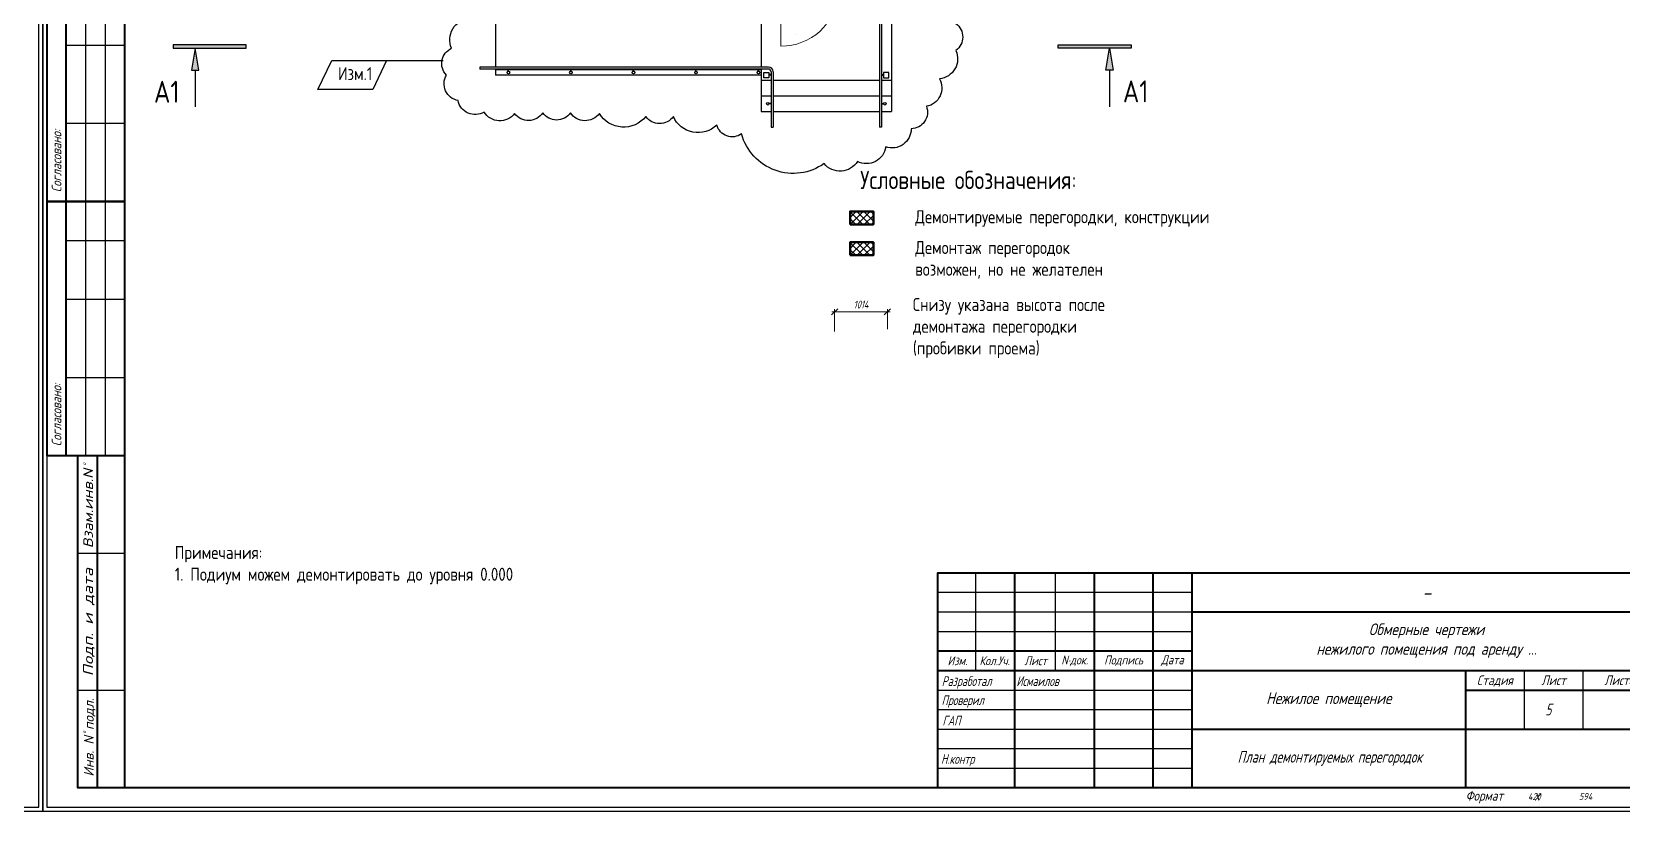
# Model space of a CAD drawing. Header units: millimetres. Extents: x -85477 to 745244, y -3684 to 128206.
# Drawn here: x 671153 to 701669, y 52814 to 67769 of the extents above; entities that cross this region are included whole.
import ezdxf
from ezdxf.enums import TextEntityAlignment as Align

# ---------------------------------------------------------------- set-up
doc = ezdxf.new("R2010")
doc.units = ezdxf.units.MM
doc.layers.add('FORMAT', color=7, linetype='Continuous', lineweight=15)
doc.layers.add('РАЗМЕРЫ', color=5, linetype='Continuous', lineweight=15)
doc.layers.add('БЛОКИ', color=7, linetype='Continuous')
doc.layers.add('ФОРМАТ', color=7, linetype='Continuous')
doc.styles.add('07', font='simplex.shx', dxfattribs={"width": 0.7, "oblique": 15})
doc.styles.add('ism - 01', font='simplex.shx', dxfattribs={"width": 0.62, "oblique": 15, "height": 150})
doc.styles.add('ism - 02', font='simplex.shx', dxfattribs={"width": 0.8, "oblique": 15, "height": 150})
doc.styles.add('simplex', font='simplex.shx', dxfattribs={"width": 0.8, "oblique": 15})
doc.styles.get("Standard").update_dxf_attribs({"font": 'arial.ttf'})
doc.styles.add('TITLE', font='romant.shx', dxfattribs={"width": 0.8})
doc.dimstyles.new('ism - 01', dxfattribs={"dimtxt": 150, "dimasz": 120, "dimexe": 50, "dimexo": 100, "dimgap": 65, "dimtad": 1, "dimdec": 0, "dimtxsty": 'ism - 01', "dimblk": 'OBLIQUE', "dimcen": 0, "dimdle": 50, "dimadec": 0, "dimazin": 0, "dimtfac": 1, "dimtdec": 0, "dimtmove": 0, "dimatfit": 3, "dimldrblk": 'OBLIQUE', "dimfxl": 1, "dimlwd": -1, "dimlwe": -1, "dimarcsym": 0})
doc.dimstyles.new('горизонтальный М100', dxfattribs={"dimscale": 100, "dimtxt": 3, "dimasz": 2, "dimexe": 2, "dimexo": 1, "dimgap": 1, "dimtad": 1, "dimtih": 1, "dimtoh": 1, "dimdec": 0, "dimzin": 1, "dimdsep": 46, "dimtxsty": 'Standard', "dimblk": 'OBLIQUE', "dimcen": 0, "dimdle": 2, "dimadec": 0, "dimazin": 0, "dimtfac": 1, "dimtdec": 0, "dimtmove": 0, "dimatfit": 3, "dimfxl": 1, "dimtolj": 1, "dimtzin": 0, "dimarcsym": 0})

# ---------------------------------------------------------------- blocks, each defined once
blk = doc.blocks.new('*D317')
at = {"layer": 'Defpoints', "color": 0, "linetype": 'ByBlock', "ltscale": 1.333333, "transparency": 16777216}
for p in [(-420, 0), (0, 0), (0, 0)]:
    blk.add_point(p, dxfattribs=at)
at = {"layer": 'ФОРМАТ', "color": 0, "linetype": 'ByBlock', "lineweight": -2, "ltscale": 1.333333, "transparency": 16777216}
blk.add_line((-420, 0), (0, 0), dxfattribs=at)
at = {"layer": 'ФОРМАТ', "color": 0, "linetype": 'ByBlock', "lineweight": -2, "ltscale": 1.333333, "transparency": 16777216, "insert": (-38.41, 3.78), "char_height": 150, "attachment_point": 5, "style": 'ism - 02'}
blk.add_mtext('\\A1;{\\H0.012x;420}', dxfattribs=at)
blk = doc.blocks.new('_None')
blk = doc.blocks.new('*D318')
at = {"layer": 'Defpoints', "color": 0, "linetype": 'ByBlock', "ltscale": 1.333333, "transparency": 16777216}
for p in [(0, 594), (0, 594), (0, 0)]:
    blk.add_point(p, dxfattribs=at)
at = {"layer": 'ФОРМАТ', "color": 0, "linetype": 'ByBlock', "lineweight": -2, "ltscale": 1.333333, "transparency": 16777216}
blk.add_line((0, 0), (0, 594), dxfattribs=at)
at = {"layer": 'ФОРМАТ', "color": 0, "linetype": 'ByBlock', "lineweight": -2, "ltscale": 1.333333, "transparency": 16777216, "insert": (-25.29, 3.78), "char_height": 150, "attachment_point": 5, "style": 'ism - 02'}
blk.add_mtext('\\A1;{\\H0.012x;594}', dxfattribs=at)
blk = doc.blocks.new('*U132')
h = blk.add_hatch(color=0)
h.paths.add_polyline_path([(-750, 325), (-700, 325), (-700, 25)])
h.paths.add_polyline_path([(-700, 25), (-700, 325), (-650, 325)])
h.paths.add_polyline_path([(0, 25), (0, -25), (-1000, -25), (-1000, 25)])
h = blk.add_hatch(color=0)
h.paths.add_polyline_path([(11881, 325), (11831, 325), (11831, 25)])
h.paths.add_polyline_path([(11831, 25), (11831, 325), (11781, 325)])
h.paths.add_polyline_path([(11131, 25), (11131, -25), (12131, -25), (12131, 25)])
at = {"color": 0}
for p, q in [((-700, 325), (-700, 825)), ((11831, 325), (11831, 825)), ((-750, 325), (-650, 325)), ((-700, 25), (-750, 325)), ((-650, 325), (-700, 25)), ((11881, 325), (11781, 325)), ((11781, 325), (11831, 25)), ((11831, 25), (11881, 325)), ((-1000, 25), (0, 25)), ((-1000, -25), (-1000, 25)), ((0, 25), (0, -25)), ((12131, 25), (11131, 25)), ((11131, 25), (11131, -25)), ((12131, -25), (12131, 25)), ((0, -25), (-1000, -25)), ((11131, -25), (12131, -25))]:
    blk.add_line(p, q, dxfattribs=at)
at = {"color": 0, "style": 'TITLE', "width": 0.8}
for tag, p in [('ЗНАЧЕНИЕ_2', (-1060, 615)), ('ЗНАЧЕНИЕ_1', (12220, 620))]:
    blk.add_attdef(tag, text='', height=300, dxfattribs=at).set_placement(p, align=Align.MIDDLE_CENTER)
blk = doc.blocks.new('елнлл')
for p, q in [((0, 0), (-2500, 0)), ((-2500, 0), (-2500, -315)), ((0, 0), (0, -2100)), ((-2500, -200), (-7600, -200)), ((-7600, -200), (-7600, -315)), ((-2500, -300), (-7600, -300)), ((-7355, -275), (-7355, -315)), ((-7345, -275), (-7345, -315)), ((-6155, -275), (-6155, -315)), ((-6145, -275), (-6145, -315)), ((-4955, -275), (-4955, -315)), ((-4945, -275), (-4945, -315)), ((-3755, -275), (-3755, -315)), ((-3745, -275), (-3745, -315)), ((-2555, -275), (-2555, -315)), ((-2545, -275), (-2545, -315)), ((-2350, -50), (-2450, -50)), ((-2450, -50), (-2450, -150)), ((-2450, -150), (-2350, -150)), ((-2350, -150), (-2350, -50)), ((-2310, -90), (-2350, -90)), ((-2310, -100), (-2350, -100)), ((-2310, -265), (-2310, -25)), ((-2310, -25), (-2270, -25)), ((-2270, -265), (-2270, -25)), ((-230, -25), (-230, -2400)), ((-190, -25), (-230, -25)), ((-190, -25), (-190, -2400)), ((-190, -90), (-150, -90)), ((-190, -100), (-150, -100)), ((-150, -150), (-150, -50)), ((-150, -50), (-50, -50)), ((-50, -150), (-150, -150)), ((-50, -50), (-50, -150)), ((-2360, -315), (-7900, -315)), ((-7900, -355), (-7900, -315)), ((-2360, -355), (-7900, -355)), ((-7600, -355), (-7600, -1245)), ((-2500, -355), (-2500, -1245)), ((-2360, -1245), (-7900, -1245)), ((-7900, -1245), (-7900, -1285)), ((-2360, -1285), (-7900, -1285)), ((-7600, -1285), (-7600, -1400)), ((-2500, -1300), (-7600, -1300)), ((-2500, -1400), (-7600, -1400)), ((-7355, -1325), (-7355, -1285)), ((-7345, -1325), (-7345, -1285)), ((-6155, -1325), (-6155, -1285)), ((-6145, -1325), (-6145, -1285)), ((-4955, -1325), (-4955, -1285)), ((-4945, -1325), (-4945, -1285)), ((-3755, -1325), (-3755, -1285)), ((-3745, -1325), (-3745, -1285)), ((-2555, -1325), (-2555, -1285)), ((-2545, -1325), (-2545, -1285)), ((-2500, -1285), (-2500, -2100)), ((-2500, -1500), (-2310, -1500)), ((-2450, -1350), (-2350, -1350)), ((-2450, -1450), (-2450, -1350)), ((-2350, -1450), (-2450, -1450)), ((-2350, -1350), (-2350, -1450)), ((-2310, -1390), (-2350, -1390)), ((-2310, -1400), (-2350, -1400)), ((-2310, -1335), (-2310, -2400)), ((-2270, -1335), (-2270, -2400)), ((-2270, -1500), (-230, -1500)), ((-190, -1390), (-150, -1390)), ((-190, -1400), (-150, -1400)), ((-190, -1500), (0, -1500)), ((-50, -1350), (-150, -1350)), ((-150, -1350), (-150, -1450)), ((-150, -1450), (-50, -1450)), ((-50, -1450), (-50, -1350)), ((-2500, -1800), (-2310, -1800)), ((-2270, -1800), (-230, -1800)), ((-190, -1800), (0, -1800)), ((-2500, -2100), (-2310, -2100)), ((-2310, -1944), (-2350, -1944)), ((-2310, -1954), (-2350, -1954)), ((-2270, -2100), (-230, -2100)), ((-190, -1944), (-150, -1944)), ((-190, -1954), (-150, -1954)), ((-190, -2100), (0, -2100)), ((-2310, -2400), (-2270, -2400)), ((-190, -2400), (-230, -2400))]:
    blk.add_line(p, q)
for centre in [(-7350, -250), (-6150, -250), (-4950, -250), (-3750, -250), (-2550, -250), (-7350, -1350), (-6150, -1350), (-4950, -1350), (-3750, -1350), (-2550, -1350), (-2375, -1949), (-125, -1949)]:
    blk.add_circle(centre, 25)
for centre, radius, start, end in [((-2360, -265), 50, 270, 360), ((-2360, -265), 90, 270, 0), ((-2360, -1335), 90, 0, 90), ((-2360, -1335), 50, 0, 90)]:
    blk.add_arc(centre, radius, start, end)
at = {"layer": 'РАЗМЕРЫ'}
blk.add_line((-1815, -629), (-1815, -629), dxfattribs=at)
blk = doc.blocks.new('_Oblique')
at = {"color": 0, "lineweight": -2}
blk.add_line((-0.5, -0.5), (0.5, 0.5), dxfattribs=at)
blk = doc.blocks.new('*D1174')
at = {"layer": 'Defpoints', "color": 0}
for p in [(686557, 62395), (687571, 61961), (686557, 61917)]:
    blk.add_point(p, dxfattribs=at)
at = {"layer": 'РАЗМЕРЫ', "color": 0}
for p, q in [((687621, 62395), (686507, 62395)), ((686557, 62017), (686557, 62445)), ((687571, 62061), (687571, 62445))]:
    blk.add_line(p, q, dxfattribs=at)
at = {"layer": 'РАЗМЕРЫ', "color": 0, "xscale": 120, "yscale": 120, "zscale": 120, "rotation": 180}
blk.add_blockref('_Oblique', (686557, 62395), dxfattribs=at)
at = {"layer": 'РАЗМЕРЫ', "color": 0, "xscale": 120, "yscale": 120, "zscale": 120}
blk.add_blockref('_Oblique', (687571, 62395), dxfattribs=at)
at = {"layer": 'РАЗМЕРЫ', "color": 0, "insert": (687064, 62535), "char_height": 150, "attachment_point": 5, "style": 'ism - 01'}
blk.add_mtext('1014', dxfattribs=at)
blk = doc.blocks.new('*U316')
at = {"layer": 'ФОРМАТ', "linetype": 'ByBlock', "lineweight": -2, "ltscale": 1.333333}
for p, q in [((-420, 594), (-420, 0)), ((0, 0), (0, 594)), ((-420, 0), (0, 0))]:
    blk.add_line(p, q, dxfattribs=at)
at = {"layer": 'ФОРМАТ', "linetype": 'ByBlock', "lineweight": -2}
for p, q in [((-409, 156), (-409, 221)), ((-404, 156), (-404, 221)), ((-409, 91), (-409, 156)), ((-404, 91), (-404, 156))]:
    blk.add_line(p, q, dxfattribs=at)
at = {"layer": 'ФОРМАТ', "lineweight": -2}
for p, q in [((-191, 56), (-126, 56)), ((-191, 51), (-126, 51)), ((-191, 46), (-126, 46)), ((-191, 31), (-126, 31)), ((-191, 26), (-126, 26)), ((-191, 21), (-126, 21)), ((-191, 16), (-126, 16)), ((-191, 11), (-126, 11))]:
    blk.add_line(p, q, dxfattribs=at)
at = {"layer": 'ФОРМАТ', "linetype": 'ByBlock', "lineweight": -2, "ltscale": 1.333333}
blk.add_lwpolyline([(-419, 1), (-1, 1), (-1, 593), (-419, 593)], close=True, dxfattribs=at)
at = {"layer": 'ФОРМАТ', "linetype": 'ByBlock', "lineweight": 40}
blk.add_lwpolyline([(-399, 588), (-6, 588), (-6, 6), (-399, 6)], close=True, dxfattribs=at)
for points in [[(-399, 221), (-419, 221), (-419, 156), (-399, 156)], [(-414, 156), (-414, 221)], [(-399, 156), (-419, 156), (-419, 91), (-399, 91)], [(-414, 91), (-414, 156)], [(-399, 6), (-406, 6), (-411, 6), (-411, 31), (-411, 66), (-411, 91), (-399, 91)], [(-406, 6), (-406, 91)]]:
    blk.add_lwpolyline(points, dxfattribs=at)
at = {"layer": 'ФОРМАТ', "linetype": 'ByBlock', "lineweight": -2}
for points in [[(-414, 196), (-399, 196)], [(-414, 176), (-399, 176)], [(-414, 146), (-399, 146)], [(-414, 131), (-399, 131)], [(-414, 111), (-399, 111)], [(-411, 66), (-399, 66)], [(-411, 31), (-399, 31)]]:
    blk.add_lwpolyline(points, dxfattribs=at)
at = {"layer": 'ФОРМАТ', "lineweight": 40}
for points in [[(-191, 6), (-191, 61), (-6, 61)], [(-171.4, 61), (-171.4, 5.97)], [(-151, 61), (-151, 6)], [(-136, 61), (-136, 6)], [(-126, 61), (-126, 6)], [(-126, 51), (-6, 51)], [(-191, 41), (-126, 41)], [(-191, 36), (-6, 36)], [(-56, 36), (-56, 6)], [(-56, 31), (-6, 31)], [(-126, 21), (-6, 21)]]:
    blk.add_lwpolyline(points, dxfattribs=at)
at = {"layer": 'ФОРМАТ', "lineweight": -2}
for points in [[(-181.4, 61), (-181.4, 36)], [(-161, 61), (-161, 36)], [(-41, 36), (-41, 21)], [(-26, 36), (-26, 21)]]:
    blk.add_lwpolyline(points, dxfattribs=at)
at = {"layer": 'ФОРМАТ', "linetype": 'ByBlock', "lineweight": -2, "style": 'ism - 02', "oblique": 15, "width": 0.8}
for s, height, p in [('Согласовано:', 2.5, (-415.23, 158.37)), ('о', 1, (-408.94, 88.48)), ('о', 1, (-408.94, 19.85))]:
    blk.add_text(s, height=height, rotation=90, dxfattribs=at).set_placement(p)
at = {"layer": 'ФОРМАТ', "lineweight": -2, "style": 'ism - 02', "oblique": 15, "width": 0.8}
blk.add_text('Согласовано:', height=2.5, rotation=90, dxfattribs=at).set_placement((-415.23, 93.37))
at = {"layer": 'ФОРМАТ', "lineweight": -2, "style": 'ism - 02', "oblique": 15}
for s, width, p, p2 in [('Взам.инв.N', 1.197279, (-407.16, 67.29), (-407.16, 87.57)), ('Подп. и дата', 1.359894, (-407.16, 34.54), (-407.16, 62.25)), ('Инв. N подл.', 1.088984, (-406.96, 8.84), (-406.96, 28.92))]:
    blk.add_text(s, height=2.5, rotation=90, dxfattribs=dict(at, width=width)).set_placement(p, p2, align=Align.FIT)
at = {"layer": 'ФОРМАТ', "lineweight": 20, "style": '07', "oblique": 15, "width": 0.7}
for s, p in [('Разработал', (-190.02, 31.28)), ('Исмаилов', (-170.92, 31.28)), ('Проверил', (-190.07, 26.4)), ('ГАП', (-189.85, 21.17)), ('Н.контр', (-190.2, 11.36))]:
    blk.add_text(s, height=2.5, dxfattribs=at).set_placement(p, align=Align.BOTTOM_LEFT)
at = {"layer": 'ФОРМАТ', "lineweight": -2, "style": 'ism - 02', "oblique": 15, "width": 0.8}
for s, p in [('Стадия', (-48.5, 33.5)), ('Лист', (-33.5, 33.5)), ('Листов', (-16, 33.5))]:
    blk.add_text(s, height=2.5, dxfattribs=at).set_placement(p, align=Align.MIDDLE_CENTER)
at = {"layer": 'ФОРМАТ', "lineweight": 20, "attachment_point": 5}
for s, insert, char_height, width, style in [('-', (-66, 56), 4, 120, 'ism - 02'), ('\\A1;Обмерные чертежи \\Pнежилого помещения под аренду ...', (-66, 43.63), 3, 120, 'ism - 02'), ('Изм.', (-186, 38.5), 2.3, 9, 'simplex'), ('Кол.Уч.', (-176.49, 38.5), 2.3, 9, 'simplex'), ('Лист', (-166, 38.5), 2.3, 9, 'simplex'), ('\\A1;N{\\W0.3;-}док.', (-156, 38.5), 2.3, 9, 'simplex'), ('Подпись', (-143.5, 38.5), 2.3, 14, 'simplex'), ('Дата', (-131, 38.5), 2.3, 9, 'simplex'), ('\\A1;Нежилое помещение', (-91, 28.5), 3, 70, 'ism - 02')]:
    blk.add_mtext(s, dxfattribs=dict(at, insert=insert, char_height=char_height, width=width, style=style))
at = {"layer": 'ФОРМАТ', "lineweight": -2, "insert": (-30.23, 3.61), "char_height": 2.5, "width": 51.5349, "attachment_point": 5, "line_spacing_factor": 0.8, "style": 'ism - 02'}
blk.add_mtext('\\pxsm1.1,ql;Формат      x', dxfattribs=at)
at = {"layer": 'ФОРМАТ', "linetype": 'ByBlock', "lineweight": -2, "ltscale": 1.333333}
dim = blk.add_linear_dim(base=(0, 594), p1=(0, 0), p2=(0, 594), angle=90, text='{\\H0.012x;<>}', dimstyle='горизонтальный М100', override={"dimscale": 1, "dimasz": 0, "dimexe": 0, "dimexo": 0, "dimtxsty": 'ism - 02', "dimblk1": 'None', "dimblk2": 'None', "dimsah": 1, "dimdle": 0, "dimse1": 1, "dimse2": 1, "dimtmove": 2, "dimfxl": 0}, dxfattribs=at)
dim.commit()
dim.dimension.update_dxf_attribs({"geometry": '*D318', "text_midpoint": (-25.29, 3.78), "dimtype": 160})
dim = blk.add_linear_dim(base=(0, 0), p1=(-420, 0), p2=(0, 0), text='{\\H0.012x;<>}', dimstyle='горизонтальный М100', override={"dimscale": 1, "dimasz": 0, "dimexe": 0, "dimexo": 0, "dimtxsty": 'ism - 02', "dimblk1": 'None', "dimblk2": 'None', "dimsah": 1, "dimdle": 0, "dimse1": 1, "dimse2": 1, "dimtmove": 2, "dimfxl": 0}, dxfattribs=at)
dim.commit()
dim.dimension.update_dxf_attribs({"geometry": '*D317', "text_midpoint": (-38.41, 3.78), "dimtype": 160})

msp = doc.modelspace()

# ---------------------------------------------------------------- hatches: boundary and pattern name
at = {"layer": 'РАЗМЕРЫ'}
h = msp.add_hatch(dxfattribs=at)
h.set_pattern_fill('ANSI37', color=3, scale=30)
h.set_pattern_definition([(45, (-13483.25, -14341.77), (-67.351921, 67.351921), []), (135, (-13483.25, -14341.77), (-67.351921, -67.351921), [])])
h.paths.add_polyline_path([(686854.5, 64321.7), (687300.3, 64321.7), (687300.3, 64071.5), (686854.5, 64071.5)])
h = msp.add_hatch(dxfattribs=at)
h.set_pattern_fill('ANSI37', color=1, scale=30)
h.set_pattern_definition([(45, (-13483.25, -14932.56), (-67.351921, 67.351921), []), (135, (-13483.25, -14932.56), (-67.351921, -67.351921), [])])
h.paths.add_polyline_path([(686854.5, 63730.9), (687300.3, 63730.9), (687300.3, 63480.7), (686854.5, 63480.7)])

# ---------------------------------------------------------------- linework, layer by layer
at = {"color": 1}
for p, q in [((676642.3, 66662.7), (676908.7, 67220.3)), ((676908.7, 67220.3), (679043.4, 67220.3)), ((677960.5, 67220.3), (677694.1, 66662.7)), ((677694.1, 66662.7), (676642.3, 66662.7))]:
    msp.add_line(p, q, dxfattribs=at)
msp.add_lwpolyline([(688882.4, 67925.3, -0.520567), (688882.4, 67410.6, -0.520567), (688568.2, 66868.1, -0.520567), (688317.8, 66339.4, -0.520567), (688025.7, 65908.2, -0.520567), (687538.8, 65560.4, -0.520567), (686996.2, 65282.2, -0.520567), (686356.3, 65240.5, -0.520567), (684770.4, 65810.8, -0.520567), (684297.4, 65977.8, -0.520567), (683462.8, 66144.7, -0.520567), (682934.1, 66144.7, -0.520567), (682043.8, 66200.3, -0.520567), (681487.4, 66214.2, -0.520567), (680958.7, 66214.2, -0.520567), (680416.2, 66200.3, -0.520567), (679831.9, 66228.2, -0.520567), (679331.1, 66450.7, -0.520567), (679108.5, 66937.6, -0.520567), (679205.9, 67452.4, -0.520567), (679553.7, 68022.7, -0.520567)], format="xyb", dxfattribs=at)
at = {"layer": 'РАЗМЕРЫ', "color": 4}
msp.add_lwpolyline([(685525.3, 68493.3), (685525.3, 67493.3, 0.3920477), (686624.8, 68493.3)], format="xyb", dxfattribs=at)
at = {"layer": 'РАЗМЕРЫ', "color": 3, "lineweight": 50}
msp.add_lwpolyline([(686854.5, 64071.5), (687300.3, 64071.5), (687300.3, 64321.7), (686854.5, 64321.7)], close=True, dxfattribs=at)
at = {"layer": 'РАЗМЕРЫ', "color": 1, "lineweight": 50}
msp.add_lwpolyline([(686854.5, 63480.7), (687300.3, 63480.7), (687300.3, 63730.9), (686854.5, 63730.9)], close=True, dxfattribs=at)

# ---------------------------------------------------------------- block references
msp.add_blockref('елнлл', (687647.8, 68338.3))
at = {"layer": 'БЛОКИ'}
ref = msp.add_blockref('*U132', (690849.2, 67486.9), dxfattribs=dict(at, xscale=1.4, yscale=1.4, zscale=1.4, rotation=180))
ref.add_attrib('ЗНАЧЕНИЕ_1', 'А1', dxfattribs={"layer": '0', "color": 0, "height": 420, "style": 'TITLE', "width": 0.8}).set_placement((673741.7, 66618.5), align=Align.MIDDLE_CENTER)
ref.add_attrib('ЗНАЧЕНИЕ_2', 'А1', dxfattribs={"layer": '0', "color": 0, "height": 420, "style": 'TITLE', "width": 0.8}).set_placement((692333.2, 66625.6), align=Align.MIDDLE_CENTER)
at = {"layer": 'ФОРМАТ', "ltscale": 1.333333, "xscale": 75, "yscale": 75, "zscale": 75}
for p in [(671364.2, 52813.5), (702864.2, 52813.5)]:
    msp.add_blockref('*U316', p, dxfattribs=at)

# ---------------------------------------------------------------- texts
at = {"color": 1, "lineweight": 25, "insert": (677030.2, 67090.9), "char_height": 250, "attachment_point": 1, "style": 'TITLE'}
msp.add_mtext_dynamic_manual_height_columns('Изм.1', width=6363.628, gutter_width=1500, heights=[0], dxfattribs=at).dxf.set("width", 4666.331)
at = {"color": 0, "lineweight": 25, "attachment_point": 1, "style": 'TITLE'}
for s, insert, char_height, own_width in [('Условные обозначения:', (687048.2, 65101.4), 350, 4666.331), ('Демонтируемые перегородки, конструкции', (688103.3, 64345.2), 250, 7052.427), ('Демонтаж перегородок возможен, но не желателен', (688103.3, 63754.4), 250, 4666.331), ('Снизу указана высота после демонтажа перегородки (пробивки проема)', (688058.6, 62660.7), 250, 4666.331), ('Примечания: \\P1. Подиум можем демонтировать до уровня 0.000', (673896, 57902.5), 250, 14011.332)]:
    msp.add_mtext_dynamic_manual_height_columns(s, width=6363.628, gutter_width=1500, heights=[0], dxfattribs=dict(at, insert=insert, char_height=char_height)).dxf.set("width", own_width)
at = {"layer": 'FORMAT', "linetype": 'Continuous', "style": '07', "oblique": 15, "width": 0.7}
for s, p in [('5', (700191.6, 54651)), ('План демонтируемых перегородок', (694288.9, 53745.1))]:
    msp.add_text(s, height=225, dxfattribs=at).set_placement(p)

# ---------------------------------------------------------------- dimensions: what is measured, and where the dimension line sits
at = {"layer": 'РАЗМЕРЫ'}
dim = msp.add_linear_dim(base=(686556.5, 62394.6), p1=(687570.5, 61961.2), p2=(686556.5, 61916.8), dimstyle='ism - 01', override={"dimscale": 1, "dimlfac": 1, "dimtxsty": 'ism - 01', "dimtolj": 0}, dxfattribs=at)
dim.commit()
dim.dimension.update_dxf_attribs({"geometry": '*D1174', "text_midpoint": (687063.5, 62394.6), "dimtype": 160})

doc.saveas('drawing.dxf')
